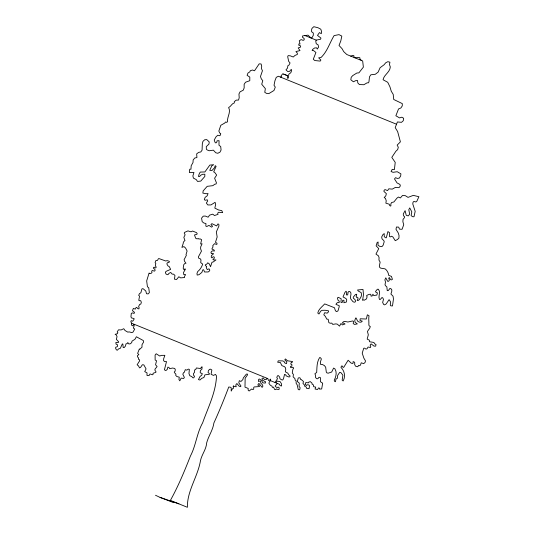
<?xml version="1.0" encoding="UTF-8"?>
<svg xmlns="http://www.w3.org/2000/svg" width="534" height="534" viewBox="0 0 534 534"><rect width="100%" height="100%" fill="white"/><g stroke="black" fill="none" stroke-linecap="round" stroke-linejoin="round"><path stroke-width="0.8" d="M283.734 74.146L287.639 75.735L287.245 78.198L288.44 78.031L288.787 74.233L290.783 72.751L291.664 70.481L291.264 69.34L289.648 71.302L287.606 71.463L285.984 69.82L287.492 68.132L287.886 65.669L288.947 65.121L290.075 62.952L288.7 61.41L287.692 56.737L288.133 55.609L290.309 55.836L293.233 57.025L294.982 55.443L297.358 54.435L297.311 53.106L295.929 51.564L299.988 50.59L298.206 47.9L300.468 47.179L300.669 45.944L298.713 45.15L298.913 43.921L299.995 44.035L299.28 40.791L301.163 39.589L303.118 40.384L304.18 39.83L304.133 38.501L302.404 37.14L302.598 35.911L307.984 35.151L311.095 38.047L312.156 37.5L313.284 35.331L313.325 33.055L311.596 31.693L311.636 29.417L312.076 28.282L313.825 26.7L317.95 27.721L320.767 29.19L321.575 31.486L321.288 33.669L319.445 32.587L317.496 35.404L320.961 38.121L320.52 39.256L316.221 40.13L315.781 41.265L316.228 43.741L318.07 44.816L318.631 47.012L317.256 49.075L316.615 47.833L314.573 47.987L312.577 49.475L312.136 50.603L313.338 50.436L315.934 52.472L313.284 59.267L314.773 60.529L320.206 61.096L320.894 60.062L318.651 57.839L321.041 57.498C327.435 51.284 329.545 43.1 334.11 35.591L339.003 34.63L341.827 36.105L340.792 40.931L339.023 45.463L342.027 48.647L343.696 51.618L346.806 54.521L362.673 60.963L363.367 67.15L358.875 72.864L356.839 73.025L352.72 75.608L351.212 77.296L350.818 79.76L353.415 81.795L355.544 80.694L357.586 80.541L357.787 82.917L359.409 84.559L363.868 84.726L367.165 82.79L368.253 82.903L368.941 81.869L369.481 76.849L370.856 74.78L375.289 74.286L378.099 72.15L380.108 67.718L384.1 64.748L385.715 62.785L387.838 61.677L389.9 62.191L389.506 64.654L390.307 66.944C389.974 72.317 383.919 74.8 383.058 79.74L387.724 82.289L389.927 86.788L391.288 91.274L393.198 94.344L393.738 99.484L402.309 103.623L402.262 105.899L400.894 107.961L398.524 108.969L395.874 115.765L399.559 117.914L401.822 117.193L403.664 118.268L403.27 120.731L401.521 122.319L397.416 121.959L395.207 127.619L397.636 131.558L400.4 141.864L397.149 145.128L398.304 147.237L397.67 149.6L395.921 151.189L391.802 157.383L395.227 162.383L394.399 169.585L392.223 169.358L391.102 171.527L393.051 172.315L397.243 171.728L400.927 173.877L400.64 176.06L399.272 178.122L397.356 178.429L395.527 177.682L394.499 178.957L397.062 182.928L399.712 184.31L400.306 185.164L400.066 186.453L398.925 187.681L395.474 187.354L392.256 189.129L388.799 188.802L387.564 190.611L385.047 189.583L384.113 190.284L383.926 191.439L386.376 193.668L385.775 195.885L384.193 197.553L385.468 198.374L386.229 200.837L385.862 203.154L389.286 204.235L389.613 205.443L390.427 206.084L390.921 205.824L390.808 204.081L391.542 202.54L393.892 201.952L396.976 198.127L398.464 197.039L400.36 197.96L402.529 195.457L405.366 195.684L408.023 197.38L413.316 195.371L418.896 196.719L416.907 201.144L415.919 201.972L413.87 201.445L413.049 202.192L412.769 203.921L415.178 211.364L414.01 216.737L412.936 216.764L411.093 215.709L411.807 211.844L409.745 207.926L408.79 209.695L409.685 214.214L408.223 215.93L406.22 215.269L405.099 210.656L403.243 214.061L403.591 215.896L404.518 216.577L404.498 217.645L403.036 219.361L402.89 221.764L403.731 224.721L402.082 229.286L399.479 229.153L398.678 227.13L396.468 227.003L395.981 229.273L398.257 232.964L399.025 235.434L398.945 238.017L397.583 239.466L395.253 240.674L392.864 236.929L391.429 236.195L390.494 236.889L389.526 236.649L389.673 232.864L387.931 231.542L386.289 237.797L385.268 237.69L384.206 236.335L384.22 233.572L382.845 234.706L381.683 237.009L382.03 238.845L383.846 240.654L384.226 241.735L383.105 245.28L381.91 246.641L379.874 246.428L377.965 245.193L378.139 242.029L377.191 242.416L376.123 245.827L378.76 248.597L375.963 254.077L378.452 255.853L379.08 257.648L378.94 260.051L380.141 262.081L379.327 266.212L379.587 267.24L380.695 268.155L385.067 268.849C387.163 270.351 388.412 272.921 388.739 275.424L391.455 276.385L392.41 279.362L391.582 279.889L390.674 279.669L389.273 277.513L388.672 278.421L389.286 279.395L389.219 280.524L388.558 281.258L387.664 281.331L385.795 277.834L384.86 279.903L385.521 282.045L385.027 284.582L385.381 285.59L386.856 286.912L387.25 290.676L388.305 290.529L390.027 288.34L391.649 289.288L391.863 290.963L390.915 294.034L393.051 296.203L393.465 298.967L392.497 305.922L390.908 305.855L390.301 305.174L390.501 301.797L389.099 299.641L386.182 303.933L384.58 304.867L383.719 304.52L382.644 302.498L383.485 299.38L382.798 297.952L381.99 297.478L380.368 299.414L379.467 299.481C377.772 296.163 381.163 292.305 378.366 289.228L377.364 289.254L375.489 291.517L376.043 292.318L377.438 292.886L376.83 295.088L373.673 295.536L372.939 294.234L371.944 296.136L370.99 296.036L370.95 294.868L370.342 294.187L368.874 294.454L366.891 295.382L366.591 295.836L367.098 296.764L366.538 298.84L364.261 300.221L363.4 299.874L362.626 300.275L363.48 294.568L362.986 289.468L357.553 290.002L358.167 290.97L361.138 292.612C362.386 295.469 360.543 298.219 358.654 300.248L357.186 300.515L358.154 298.032L357.119 297.178L356.652 297.418L356.145 296.49L356.705 294.414L356.278 294.241L355.39 294.601L353.261 297.191L353.348 298.239L354.87 299.434L355.557 300.869L355.277 301.904L354.282 302.224L352.994 301.697L350.725 298.906C349.643 296.43 352.513 293.393 349.777 291.457L348.775 291.477L348.115 292.218L347.681 294.928L346.673 294.955L346.292 294.655L346.793 292.405L346.012 291.224L344.897 292.498L343.042 296.937L346.005 298.573L346.74 299.881L346.392 302.044L343.883 302.751L344.009 300.502L343.155 300.155L342.688 300.395L342.281 302.391L341.333 302.584L340.952 302.284L341.199 298.786L338.296 297.311L337.415 297.965L338.029 300.235L339.17 301.129L339.257 302.177L339.063 302.671L337.628 302.524L336.393 303.459L336.006 304.46L339.163 305.595L339.21 306.77L337.975 310.881L336.68 311.622L335.439 310.821L334.451 307.717L324.699 303.906C322.209 306.71 318.384 309.293 317.77 313.078L318.958 314.005L320.72 311.128L322.069 310.327L325.199 310.254L328.57 310.875L328.39 312.003L327.168 313.151L324.625 312.717L323.818 314.786L325.299 316.288L326.775 319.132L328.15 319.239L328.877 322.683L330.219 323.224L331.808 323.123L332.729 324.398L335.899 323.884L337.341 324.171L339.551 326.12L340.946 323.537L342.474 324.912L345.031 323.998L343.789 323.197L342.301 323.043L343.302 321.802L344.884 321.395L347.874 322.009L352.674 320.961L353.561 321.321L353.201 323.577L354.549 324.418L357.339 323.904L355.137 322.262L354.75 320.607L355.644 317.977L356.138 318.024L357.626 321.174C358.861 322.276 361.331 322.863 362.292 321.128L359.963 320.48L360.236 318.791L366.344 319.025L367.352 314.793L369.034 315.774C368.413 318.851 369.067 321.822 368.854 324.839L369.114 325.84L370.289 326.468L369.795 328.063L367.439 331.454L368.326 334.811L367.158 339.13L369.341 340.165L369.508 341.727L373.873 342.454L374.748 343.856L376.036 344.53L375.656 346.172L374 346.099L371.123 343.883L370.122 345.124L370.77 346.439L370.476 347.514L368.1 347L367.005 348.802L365.863 349.089L364.675 348.155L363.741 348.228L362.212 353.148L363.874 358.167L365.51 360.924L365.016 362.526L363.681 363.627L361.244 362.8L360.417 365.236L359.008 365.777L358.641 365.49L357.667 366.758L355.51 366.157L354.636 364.415L354.783 362.813L354.142 361.999L353.108 361.578L353.067 363.227L352.614 363.46L351.178 363.153L348.128 360.25L343.649 367.445L342.821 367.105L342.481 366.137L341.606 365.924L340.946 367.319C344.564 370.863 345.692 376.417 343.155 380.976L342.161 380.155L342.901 375.182L340.826 372.538L339.697 372.358L337.668 375.415L337.361 378.346L336.013 379.047L335.445 381.723L334.618 381.389L334.224 380.261C335.973 376.67 337.194 372.645 334.945 368.901L333.596 368.073L331.694 372.018L328.123 373.206L326.841 372.819L326.301 372.051L325.673 367.218L324.398 365.59L322.423 364.508L320.64 364.482L320.453 361.905L321.361 358.948L320.507 357.767L319.639 357.553C316.782 361.965 316.956 367.465 316.702 372.445L314.86 373.78L315.521 375.162L315.614 377.692L317.076 378.84L318.03 378.533L319.005 377.264L320.026 377.404L320.614 378.059L320.387 381.71L322.676 383.192L321.668 388.979L319.466 389.072L319.599 388.251L318.618 387.851L317.596 389.513L315.053 389.026L315.707 387.103L313.605 386.689L313.585 385.041L311.989 384.066L312.116 383.245L310.301 381.63L308.792 382.11L308.498 382.865L305.875 382.571L305.421 383.258L305.308 384.52L306.302 385.581L306.843 384.927L307.958 384.727L309.259 385.254L309.526 386.022L309.059 388.672L306.69 388.472L306.276 387.103L304.72 386.256L304.273 384.76L302.978 383.472L303.472 381.483L301.076 379.414L300.348 379.34L300.268 378.105L299.287 377.705L298.219 378.039L297.338 381.503L299.32 383.185L299.033 386.349L300.161 387.791L299.674 389.78L298.826 389.767L298.212 389.406L297.171 384.827L296.156 383.319L296.11 380.789L295.202 380.201L294.908 378.553L293.119 376.837L293.4 374.441L292.265 372.992L292.892 369.208L293.62 368.3L293.433 367.566L290.87 367.619L290.409 367.105L290.623 366.317L291.864 366.271L291.884 364.535L290.87 364.228L290.883 363.467L291.324 362.339L292.018 362.506L292.585 361.538L287.586 360.817L285.39 358.941L284.856 359.596L285.156 360.27L286.851 361.725L286.478 363.647L284.849 362.986L283.954 361.418L282.653 360.891L278.234 360.844L277.687 362.266L280.337 362.466L281.852 365.596L284.462 366.651L285.456 367.712L285.757 369.368L285.363 371.831L287.859 373.173L288.467 374.514L290.082 375.936L289.869 376.724L288.914 376.991L286.064 375.836L285.917 375.008L284.569 374.354L283.587 378.326L282.913 379.801L282.159 380.041L279.99 378.833L279.696 377.184L278.688 375.896L278.074 375.536L277.446 375.943L276.772 377.418L277.5 378.693L275.103 382.424L276.145 382.411L277.226 381.096L280.05 381.59L281.365 383.546L281.645 385.955L280.156 385.675L279.382 384.266L270.511 380.669L269.423 381.757L268.916 383.299L270.264 385.161L272.106 386.236L272.18 387.03L272.754 387.484L273.461 387.117L274.756 389.606L275.878 389.626L276.258 388.906L278.327 389.633L279.082 389.393L279.229 387.811L278.114 387.037L277.453 387.53L276.111 387.097L275.11 386.035L277.346 383.445M270.511 380.669L270.658 379.087L268.942 380.575L268.328 380.215L267.908 378.626L131.651 323.25L130.823 321.775L131.264 320.647L132.719 321.241L134.081 319.185L134.061 318.524L131.464 317.957L130.943 316.769L131.304 313.325L132.606 312.877L134.061 313.465L134.501 312.343L132.465 310.701L133.346 308.445L135.342 309.093L136.123 307.457L136.717 307.37L137.779 308.619L138.927 308.919L139.127 307.697L138.606 306.503L139.728 304.353L140.796 304.133L141.33 302.391L140.736 300.682L139.18 300.702L138.8 300.221L139.554 296.123L138.693 295.449L139.354 293.76L140.876 292.745L141.824 289.221L142.171 288.707L143.252 288.821L145.782 290.99L146.536 293.74L148.158 293.914L149.366 292.605L148.719 287.779L147.424 286.765L146.676 280.891L149.106 272.987L149.52 273.595L151.109 273.368L151.99 272.534L151.703 271.118L152.317 270.498L154.406 271.132L155.067 270.638L154.947 269.51L153.345 268.101L153.638 267.354L154.353 267.207L155.174 267.975L155.921 267.734L156.208 266.987L155.334 265.872L155.808 263.462L155.1 262.635L155.981 260.392L157.45 260.445L158.424 258.676L159.179 258.656L165.667 260.966L167.282 260.645L169.018 261.239L169.472 261.753L168.938 262.401L167.396 262.748L166.942 263.436L167.142 264.597L168.023 265.932L169.325 266.68L170.613 269.37L165.994 271.392L165.393 272.447L166.001 274.002L167.255 274.616L167.976 274.69L168.964 273.361L170.72 272.447L172.128 274.102L173.603 274.162L174.965 275.471L174.458 279.169L176.574 279.489L178.863 276.732L180.659 277.894L184.544 277.52L184.577 276.232L185.485 274.863L185.351 274.489L183.803 274.616L183.489 272.54L185.478 269.123L184.831 268.856L184.07 269.85L183.182 268.295L183.769 264.63L184.884 263.456L185.986 263.255L184.524 261.253L184.11 259.678L186.386 255.285L185.999 254.591L187.107 251.033L185.572 248.023L183.97 246.615L181.894 247.396L183.189 243.584A2.804 2.43 -71.1 0 1 184.991 240.634L183.843 237.35L185.111 234.827L184.21 233.051L184.664 232.37L187.955 230.888L191.045 231.823L192.574 231.028L196.525 232.637L197.193 233.558L196.899 234.306L194.496 234.953L195.651 238.244L196.986 238.892L198.441 238.511L198.942 239.145L200.003 238.818L201.625 239.693L200.624 243.945L202.086 243.784L200.684 246.902L200.637 248.937L201.472 251.12L198.408 256.814L198.575 258.069L200.47 258.95L200.991 260.025L200.724 262.628L202.68 264.076C201.805 266.953 200.05 269.71 197.693 271.586L196.966 273.461L197.179 275.063L199.002 274.716L201.859 272.413L202.88 269.79L203.634 269.777L204.549 271.986L208.207 271.96L209.562 270.878L209.775 270.097L209.261 269.023L208.34 268.976L207.726 269.597L207.079 269.33L206.264 267.587L206.705 266.466L205.356 265.598L205.256 264.904L206.778 264.116L207.766 262.781L209.361 263.97L210.529 266.72L212.005 262.227L213.106 262.027L215.976 259.938L213.473 259.898L212.899 259.444L214.101 258.523L214.374 257.335L213.84 256.794L213.086 256.814L212.011 257.895L211.23 257.254L211.411 255.592L213.5 253.837L213.039 253.323L211.344 253.61L210.937 252.255L212.318 250.867L214.508 250.993L214.041 250.046L211.851 248.944L213.013 246.922L212.732 245.72L214.568 243.651L216.51 244.438L217.011 244.098L216.984 243.224L215.476 242.282L217.158 237.009L216.343 231.91L218.92 226.016L218.88 224.527L218.019 223.846L216.644 225.909L211.871 223.646L210.943 224.58L212.565 226.222L211.638 227.157L208.927 225.401L206.805 226.503L205.824 226.109L205.977 223.546L203.915 223.032L202.179 221.677L201.578 218.152L203.194 216.183L205.23 216.03L208.16 217.218L209.528 215.155L212.746 214.161L214.474 215.522L218.046 214.348L217.645 213.199L218.573 212.265L222.678 212.625L221.764 210.61L218.613 209.989L214.815 208.12L215.656 204.522L215.095 202.333L210.977 204.922L207.846 204.963L206.338 203.033L207.706 200.971L207.305 199.823L205.156 200.263L204.288 199.582L205.176 197.32L207.165 195.831L208.046 193.568L206.011 193.722L202.86 193.101L203.147 190.918L207.192 186.333L212.826 185.672L214.815 184.183L216.016 184.016L216.457 182.882L214.608 178.202L216.664 175.099L214.641 172.308L213.667 171.915L216.116 166.354L215.249 165.673L214.368 167.936L211.931 170.553L209.762 170.326L211.771 165.9L213.653 164.699L209.815 165.106L204.882 171.955L200.317 172.068A7.543 6.535 -71.1 0 0 198.548 176.594L199.749 176.427L200.43 175.392L202.56 174.291L204.842 174.231L204.802 176.514L200.751 181.099L197.52 181.42L196.252 179.598L193.428 178.122L192.874 175.926L193.955 172.435L189.383 172.542L189.423 170.266L189.864 169.138L190.952 169.251L191.192 165.74L193.001 162.543L193.154 159.98L194.77 158.011L196.919 157.57L196.666 153.865L198.661 152.377L200.811 151.943L202.072 150.161L202.326 143.706L202.967 141.343L204.716 139.754L206.751 139.601L209.241 141.924L208.954 144.1L206.278 146.623L206.371 149.28L207.239 149.961L209.188 150.755L213.38 150.161L215.756 152.764L217.819 153.278L219.948 152.17L221.076 150.007L220.716 146.583L218.98 145.221L219.06 140.669L217.024 140.822L216.824 142.051L215.896 142.985L215.028 142.304L214.227 140.015L216.036 136.817L217.785 135.229L219.854 135.743L220.535 134.708L220.736 133.473L219.754 133.079L218.847 131.07L220.809 125.31L224.814 123.007L225.502 121.972L226.476 122.366L227.544 121.819C226.897 116.973 231.249 112.253 228.605 107.494C230.995 106.56 231.689 103.523 234.339 102.935L234.292 101.607L236.282 100.118L238.564 100.065L239.205 97.702L238.958 93.991L240.08 91.828L243.27 90.173L244.158 87.91L244.151 84.299L245.52 82.236L249.799 80.694L249.792 77.083L247.082 75.327L247.963 73.065L249.845 71.863L250.286 70.728L252.549 70.007L254.504 70.802L259.19 63.853L261.119 63.98L261.68 66.176L261.526 68.732L262.441 70.748L260.479 76.502L261.28 78.798L262.788 80.721L261.713 84.218L265.358 88.651L264.764 92.342L266.606 93.423L268.776 93.65L273.962 90.506L275.284 87.109L274.015 85.286L274.943 80.741L276.265 77.343L278.394 76.242L396.288 124.128M267.26 378.366L266.139 379.547L264.45 379.52L263.028 377.845L261.9 378.806L262.508 380.148L265.618 381.85L265.338 383.045L262.681 382.845L261.76 380.615L259.377 378.986L258.67 379.354L258.423 381.443L260.091 381.029L260.705 381.383L260.726 383.032L262.348 384.674L262.922 386.109L262.121 387.424L258.89 383.379L257.788 385.007L259.377 385.762L259.444 386.556L254.204 386.943L253.703 387.504L253.717 389.152L252.929 389.486L251.587 389.052L249.131 391.008L248.096 390.04L248.237 388.458L244.986 387.137L245.153 378.239L247.482 374.935L247.496 374.1L246.348 374.114L243.297 377.939L242.87 379.574L240.988 381.456L239.325 380.662L238.785 382.851L240.974 386.035L240.507 386.689L239.072 386.102L236.862 383.519L235.761 385.001L236.222 386.756L233.959 386.436L233.492 385.768L233.164 386.596L233.578 388.211L232.403 388.819L231.202 391.102L231.222 387.858L230.715 387.29L228.759 386.976C224.26 398.971 219.247 411.193 213.887 422.988C212.966 430.044 208.467 436.031 206.671 442.886C206.271 449.401 201.799 454.407 200.47 460.668C197.827 476.715 187.054 490.759 187.394 507.3L170.399 500.398C178.303 486.16 184.53 471.075 190.458 455.963C195.958 445.543 196.792 433.201 202.633 422.855C208.013 407.555 215.869 392.437 216.517 375.976L215.502 374.434L213.446 375.395L211.07 374.267L211.878 370.029L210.529 369.154L209.462 369.374L208.373 370.723L208.08 372.565L209.368 373.573L209.395 374.241L204.929 374.868L203.881 377.545L201.759 378.312L199.963 380.028L198.448 379.581L200.13 376.35L201.652 375.335L202.313 373.646L200.37 372.859L200.17 372.285L200.464 370.449L201.919 369.241L202.132 366.885L201.538 366.971L200.517 368.513L196.365 367.966L195.704 369.655L194.636 369.875L194.543 372.285L193.455 373.633L193.702 375.529L194.563 376.203L193.782 377.845L192.821 377.785L191.759 376.537L189.817 375.749L188.963 373.606L189.35 369.361L188.328 369.107L186.807 370.122L185.291 369.668L184.197 372.485L183.603 372.572L182.822 374.207L184.37 377.451L183.689 378.479L181.159 378.105L179.818 380.822L178.937 379.48L179.27 377.171L176.854 376.517L175.739 375.409L175.933 374.187L174.444 372.605L174.244 372.031L175.172 371.103L175.219 369.168L174.538 368.4L172.429 368.033L169.759 368.74L168.877 367.405L167.85 367.152L167.215 369.501L165.814 370.563L164.412 369.835L166.515 361.551L164.786 361.665L163.611 360.697L163.664 358.761L164.859 355.337L161.328 355.37L159.799 356.051L156.188 353.768L155.094 355.123L155.147 360.036L156.549 360.77L155.554 364.769L157.116 366.544L154.933 369.248L155.034 370.429L156.041 371.818L155.821 372.378L153.098 373.233L153.024 374.508L152.497 374.781L150.014 373.934L149.113 375.522L147.377 375.636L146.95 375.295L147.044 372.892L144.727 371.624L146.062 368.907L143.833 364.896L142.331 364.775L140.622 367.345L139.568 367.899L138.413 365.797L137.125 364.782L139.674 360.764L139.394 359.669L138.426 359.275L138.62 358.054L137.438 356.759L137.458 355.624L138.86 354.563L137.618 353.408L139.374 348.902L139.808 349.236L142.011 347.193L141.984 344.737L143.566 342.12L143.332 340.558L136.377 336.754L134.968 339.277L131.985 341.166L131.785 342.394L130.576 343.696L128.908 343.996L127.78 342.561L127.219 343.636L126.031 343.803L125.397 346.159L124.128 347.601L123.167 347.534L122.867 343.989L122.326 343.929L120.324 348.335L118.548 348.922L117.34 350.224L116.365 349.83L115.658 348.402L115.678 347.267L117.333 346.633L117.553 346.072L117.507 344.744L116.052 344.156L115.871 342.448L118.561 342.401L118.661 341.787L116.359 339.39L117.039 336.567L116.265 334.945L115.104 334.311L117.3 333.737L117.86 332.655L117.173 331.888L118.535 329.832L121.171 329.925L123.761 328.697L125.023 330.513L127.773 332.115L129.261 331.908L131.805 332.609L132.979 332.115L134.728 329.071L133.313 328.01L134.194 325.753L133.847 324.472L132.759 325.827L132.272 325.627L131.411 324.952L131.651 323.25M350.711 56.103L352.967 55.382L353.949 55.783L353.995 57.111L354.856 57.792L358.935 57.485L359.916 57.879L359.963 59.207L361.692 60.569M280.343 77.036L281.545 76.863L281.144 75.721L282.753 73.752L287.639 75.735M155.507 495.265L160.087 497.421L178.897 503.849M160.087 497.421L173.744 502.674M304.747 35.471L316.221 40.13"/></g></svg>
